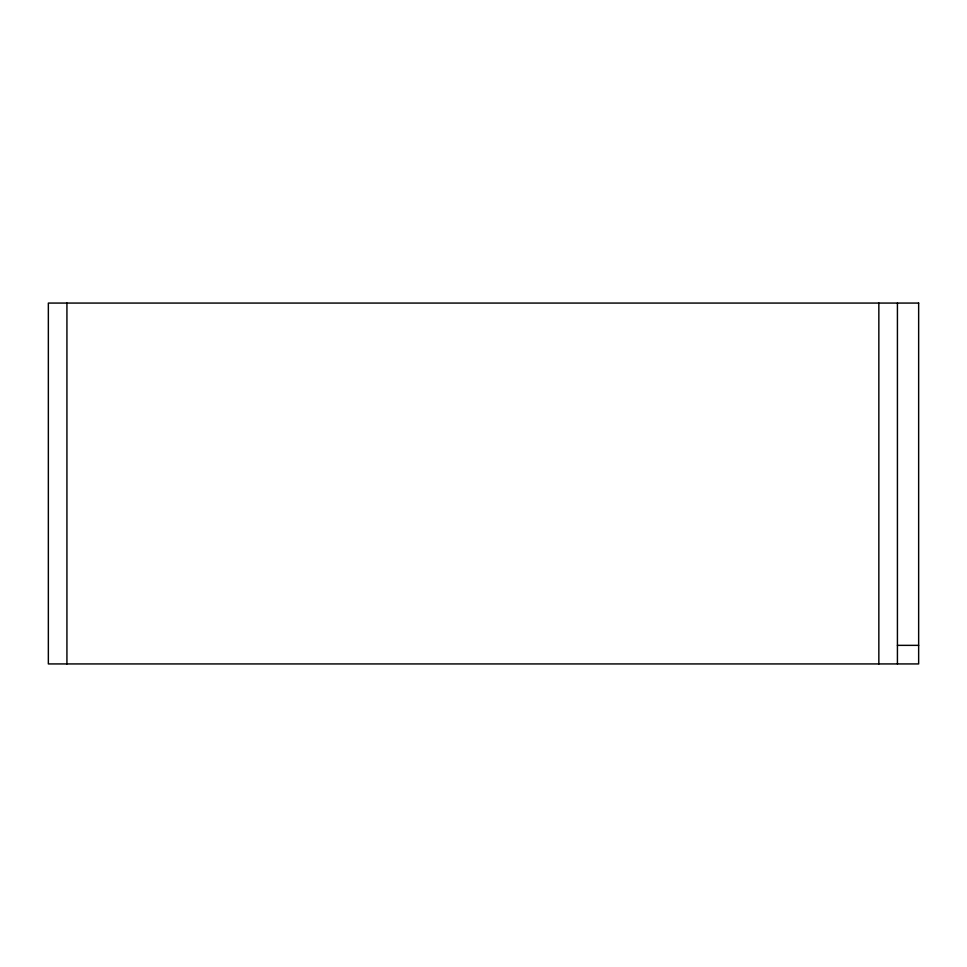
<?xml version="1.0" encoding="UTF-8"?>
<svg xmlns="http://www.w3.org/2000/svg" width="967" height="967" viewBox="0 0 967 967"><rect width="100%" height="100%" fill="white"/><g stroke="black" fill="none" stroke-linecap="round" stroke-linejoin="round"><path stroke-width="1.45" d="M897.424 645.352L918.65 645.352M897.424 303.07L897.424 663.93M878.846 303.07L878.846 663.93M66.928 303.07L66.928 663.93M918.65 303.07L48.35 303.07L48.35 663.93L918.65 663.93L918.65 303.07"/></g></svg>
